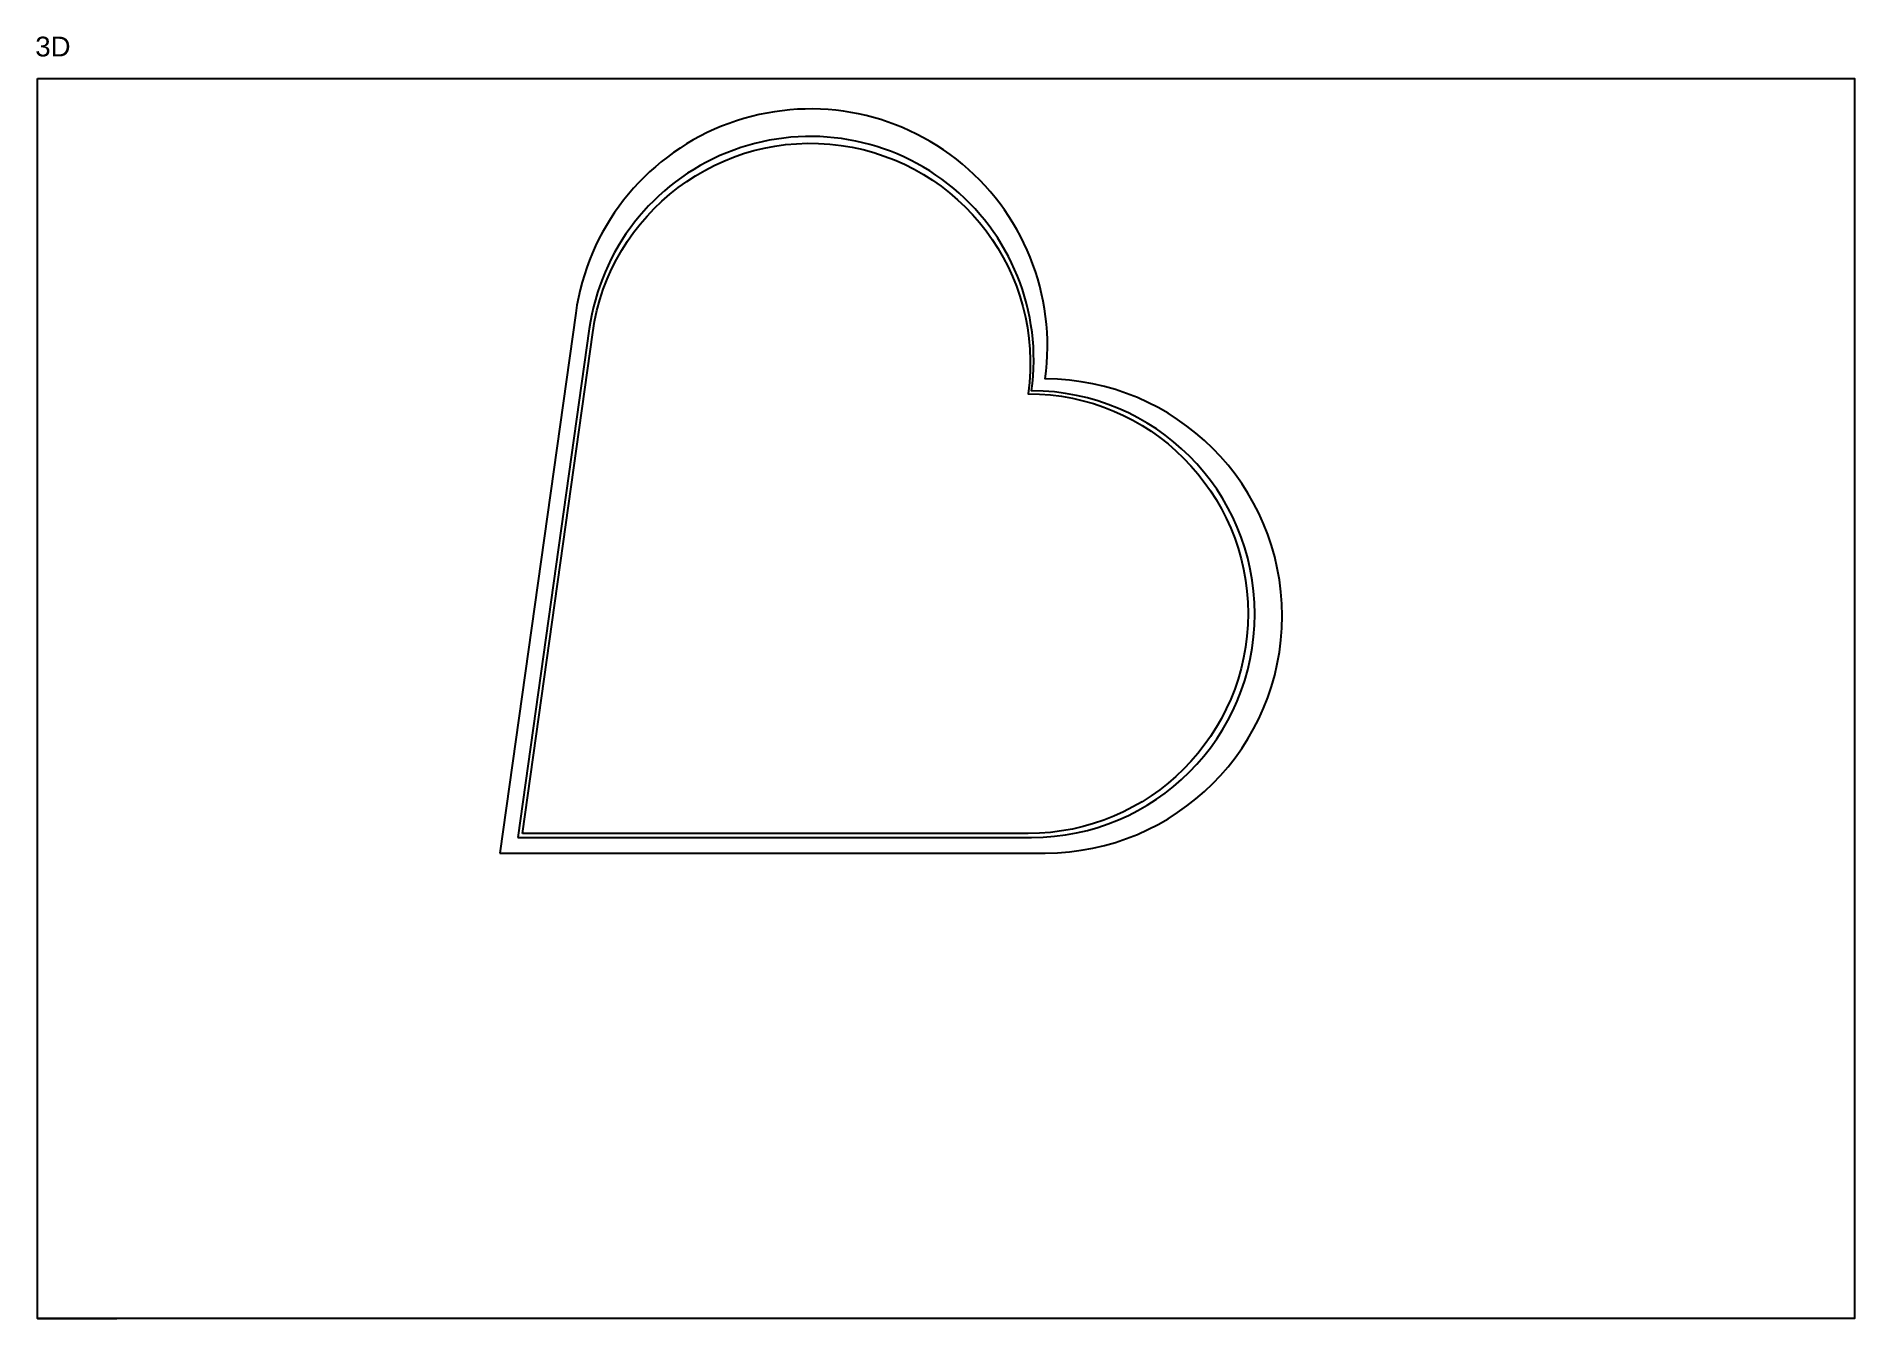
# Model space of a CAD drawing. Header units: millimetres. Extents: x 0 to 230, y 0 to 162.
import ezdxf

# ---------------------------------------------------------------- set-up
doc = ezdxf.new("R2010")
doc.units = ezdxf.units.MM
doc.layers.add('Object', color=4, linetype='Continuous')
doc.layers.add('Vrstva 1', color=9, linetype='Continuous')
doc.styles.get("Standard").update_dxf_attribs({"font": 'arial.ttf'})

msp = doc.modelspace()

# ---------------------------------------------------------------- linework, layer by layer
msp.add_line((0, 0), (10, 0))
msp.add_lwpolyline([(61.34, 61.38), (70.24, 124.76, -1), (125.34, 117.02, -1), (125.34, 61.38)], format="xyb", close=True)
at = {"layer": 'Object'}
msp.add_lwpolyline([(0, 156.89), (229.92, 156.89), (229.92, 0), (0, 0)], close=True, dxfattribs=at)
at = {"layer": 'Vrstva 1'}
for points in [[(58.49, 58.91), (127.49, 58.91, 1), (127.49, 118.89, 1), (68.09, 127.23)], [(60.77, 60.89), (125.77, 60.89, 1), (125.77, 117.39, 1), (69.81, 125.25)]]:
    msp.add_lwpolyline(points, format="xyb", close=True, dxfattribs=at)

# ---------------------------------------------------------------- texts
at = {"layer": 'Object', "insert": (-0.3, 162.2), "char_height": 2.5, "attachment_point": 1}
msp.add_mtext_dynamic_manual_height_columns('3D', width=53.5988, gutter_width=12.5, heights=[0], dxfattribs=at)

doc.saveas('drawing.dxf')
